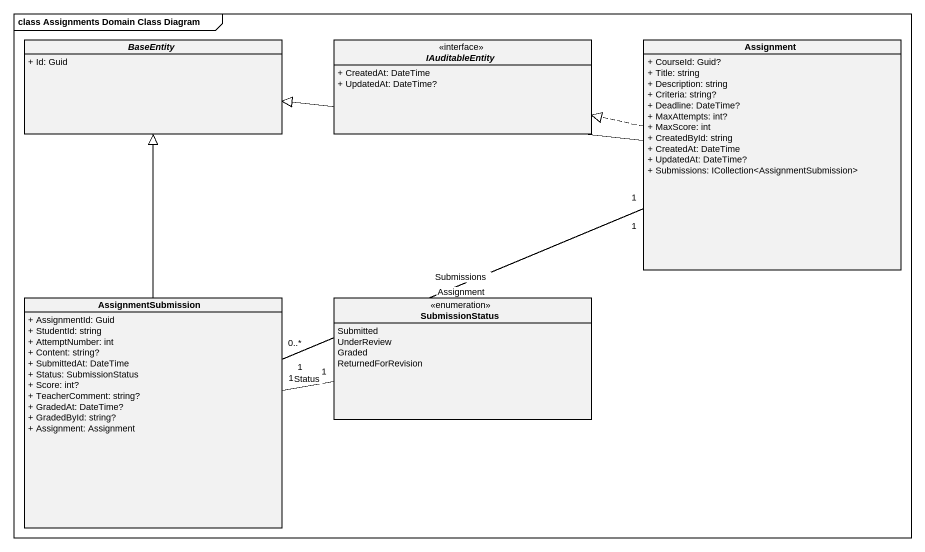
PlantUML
@startuml
mainframe class Assignments Domain Class Diagram
hide circle
hide empty members
skinparam classAttributeIconSize 0
abstract class BaseEntity {
  + Id: Guid
}
interface IAuditableEntity {
  + CreatedAt: DateTime
  + UpdatedAt: DateTime?
}
class Assignment {
  + CourseId: Guid?
  + Title: string
  + Description: string
  + Criteria: string?
  + Deadline: DateTime?
  + MaxAttempts: int?
  + MaxScore: int
  + CreatedById: string
  + CreatedAt: DateTime
  + UpdatedAt: DateTime?
  + Submissions: ICollection<AssignmentSubmission>
}
class AssignmentSubmission {
  + AssignmentId: Guid
  + StudentId: string
  + AttemptNumber: int
  + Content: string?
  + SubmittedAt: DateTime
  + Status: SubmissionStatus
  + Score: int?
  + TeacherComment: string?
  + GradedAt: DateTime?
  + GradedById: string?
  + Assignment: Assignment
}
enum SubmissionStatus {
  Submitted
  UnderReview
  Graded
  ReturnedForRevision
}
Assignment -left-|> BaseEntity
Assignment .left.|> IAuditableEntity
Assignment "1" -left- "0..*" AssignmentSubmission : Submissions
AssignmentSubmission -up-|> BaseEntity
AssignmentSubmission "1" -right- "1" Assignment : Assignment
AssignmentSubmission "1" -right- "1" SubmissionStatus : Status
@enduml
